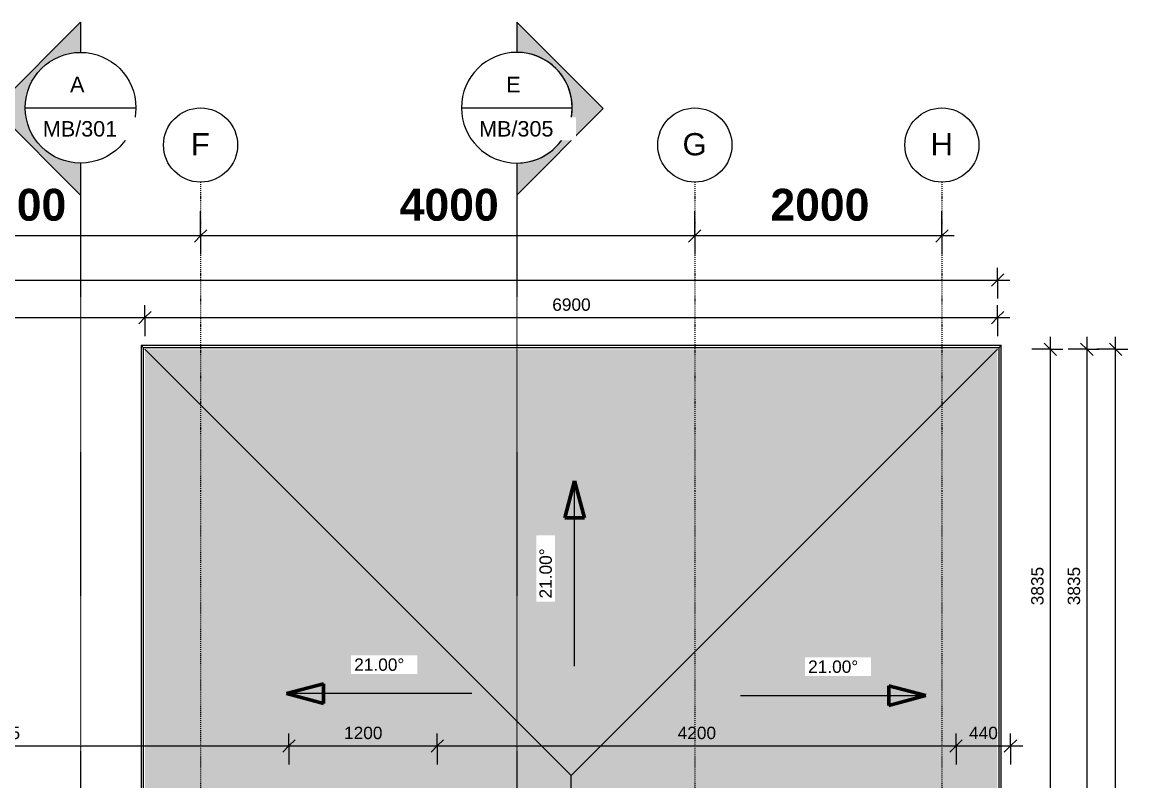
# Model space of a CAD drawing. Header units: millimetres. Extents: x -20313 to 13390, y -15775 to 12805.
# Drawn here: x 1185 to 10134, y 6666 to 12805 of the extents above; entities that cross this region are included whole.
import ezdxf

# ---------------------------------------------------------------- set-up
doc = ezdxf.new("R2010")
doc.units = ezdxf.units.MM
doc.linetypes.add('Dash dot', pattern=[15.875, 6.35, -4.7625, 0, -4.7625])
doc.linetypes.add('TD_Level Line', pattern=[8, 4, -2, 0, -2])
for name, color, linetype, lineweight in [('A-ANNO-DIMS', 211, 'Continuous', 9), ('A-ANNO-DIMS-100', 211, 'Continuous', 9), ('A-DETL-MBND', 5, 'Continuous', 5), ('A-ROOF', 132, 'Continuous', 5), ('A-ROOF-PATT', 132, 'Continuous', 5), ('G-ANNO-DIMS', 111, 'Continuous', 9), ('G-ANNO-SYMB', 111, 'Continuous', 9), ('S-GRID', 1, 'Continuous', 9), ('S-GRID-IDEN', 1, 'Continuous', 9)]:
    doc.layers.add(name, color=color, linetype=linetype, lineweight=lineweight)
doc.styles.add('Arial', font='arial.ttf', dxfattribs={"height": 125})
doc.styles.add('Arial_1', font='arial.ttf', dxfattribs={"height": 180})
doc.styles.add('Arial_3', font='arial.ttf', dxfattribs={"height": 100})
doc.styles.add('Arial_B', font='arialbd.ttf', dxfattribs={"height": 257.936508})
doc.dimstyles.new('Arial_1_0', dxfattribs={"dimscale": 304.8, "dimtxt": 102.02594, "dimasz": 0.328084, "dimexe": 0.328084, "dimexo": 0.0625, "dimgap": 0.082021, "dimtad": 1, "dimdec": 0, "dimzin": 0, "dimdsep": 46, "dimtxsty": 'Arial_3', "dimblk1": 'OBLIQUE', "dimblk2": 'OBLIQUE', "dimsah": 1, "dimcen": 0.09, "dimdle": 0.328084, "dimazin": 0, "dimtfac": 1, "dimtdec": 4, "dimtix": 1, "dimtmove": 0, "dimatfit": 3, "dimfxl": 0.492126, "dimfxlon": 1, "dimtvp": 1, "dimtolj": 1, "dimtzin": 0, "dimarcsym": 2})
doc.dimstyles.new('Arial_2_5', dxfattribs={"dimscale": 304.8, "dimtxt": 255.06485, "dimasz": 0.328084, "dimexe": 0.656168, "dimexo": 0.0625, "dimgap": 0.164042, "dimtad": 1, "dimdec": 0, "dimzin": 0, "dimdsep": 46, "dimtxsty": 'Arial_B', "dimblk1": 'OBLIQUE', "dimblk2": 'OBLIQUE', "dimsah": 1, "dimcen": 0.09, "dimdle": 0.328084, "dimazin": 0, "dimtfac": 1, "dimtdec": 4, "dimtix": 1, "dimtmove": 0, "dimatfit": 3, "dimfxl": 0.492126, "dimfxlon": 1, "dimtvp": 1, "dimtolj": 1, "dimtzin": 0, "dimarcsym": 2})

# ---------------------------------------------------------------- blocks, each defined once
blk = doc.blocks.new('PARAPET6 - PARAPET-1140840-01_First floor')
at = {"layer": 'A-DETL-MBND'}
for p, q in [((10254.1, -1812.5), (6405.6, -1939)), ((6406.3, -1958.1), (10235.6, -1832.2)), ((10463.1, -8751.4), (10235.6, -1832.2)), ((10482.9, -8769.9), (10254.1, -1812.5)), ((6503.8, -8881.6), (6494.1, -8585.3)), ((10463.1, -8751.4), (6503.8, -8881.6)), ((6504.4, -8900.7), (10482.9, -8769.9)), ((6504.4, -8900.7), (6503.8, -8881.6))]:
    blk.add_line(p, q, dxfattribs=at)
for points, knots in [([(10235.6, -1832.2), (10237.5, -1830.3), (10240.1, -1827.5), (10243.3, -1824.1), (10245.4, -1821.8), (10247.1, -1820), (10248.3, -1818.7), (10250, -1816.9), (10251.7, -1815), (10253.2, -1813.5), (10254.2, -1812.4), (10254.2, -1812.4), (10253.9, -1812.8)], [-1, -1, -1, -1, -0.9166667, -0.875, -0.8333333, -0.7916667, -0.7708333, -0.75, -0.6666667, -0.6111111, -0.5555556, -0.4444444, -0.4444444, -0.4444444, -0.4444444]), ([(10482.6, -8769.6), (10483, -8770), (10483, -8770), (10481.9, -8769), (10480.3, -8767.5), (10478.4, -8765.7), (10476.6, -8764), (10475.3, -8762.8), (10473.6, -8761.2), (10471.2, -8759), (10467.9, -8755.8), (10465.1, -8753.2), (10463.1, -8751.4)], [0.4444444, 0.4444444, 0.4444444, 0.4444444, 0.5555556, 0.6111111, 0.6666667, 0.75, 0.7708333, 0.7916667, 0.8333333, 0.875, 0.9166667, 1, 1, 1, 1])]:
    blk.add_open_spline(points, degree=3, knots=knots, dxfattribs=at)
blk = doc.blocks.new('Section - _-1243848-01_First floor')
at = {"layer": 'G-ANNO-SYMB'}
h = blk.add_hatch(color=256, dxfattribs=at)
edge = h.paths.add_edge_path()
edge.add_line((-12.925, 0), (-5.927, 6.998))
edge.add_line((-5.927, 6.998), (1.071, 0))
edge.add_line((1.071, 0), (-1.52, 0))
edge.add_arc((-6, 0), 4.48, 0, 180)
edge.add_line((-10.48, 0), (-12.925, 0))
for p, q in [((-5.927, 6.998), (-12.925, 0)), ((1.071, 0), (-5.927, 6.998)), ((-12.925, 0), (-10.48, 0)), ((-1.52, 0), (1.071, 0))]:
    blk.add_line(p, q, dxfattribs=at)
for start, end in [(360, 180), (0, 180), (180, 360)]:
    blk.add_arc((-6, 0), 4.48, start, end, dxfattribs=at)
blk = doc.blocks.new('Grid - _-182767-01_First floor')
at = {"layer": 'S-GRID-IDEN'}
blk.add_circle((0, 0), 3, dxfattribs=at)
blk = doc.blocks.new('DIMBLOCK5-01_First floor')
at = {"layer": 'A-ANNO-DIMS-100', "transparency": 16777216}
for p, q in [((6629, 11075.7), (6629, 11275.7)), ((8629, 11075.7), (8629, 11275.7)), ((6629, 11075.7), (6679, 11125.7)), ((8629, 11075.7), (8679, 11125.7)), ((6629, 11075.7), (6579, 11025.7)), ((8729, 11075.7), (6629, 11075.7)), ((6629, 11075.7), (6629, 10925.7)), ((8629, 11075.7), (8579, 11025.7)), ((8629, 11075.7), (8629, 10925.7))]:
    blk.add_line(p, q, dxfattribs=at)
at = {"layer": 'A-ANNO-DIMS-100', "color": 0, "transparency": 16777216, "insert": (7240.4, 11456.5), "char_height": 257.94, "width": 932.809, "attachment_point": 1, "line_spacing_factor": 0.941778, "style": 'Arial_B'}
blk.add_mtext('2000', dxfattribs=at)
blk = doc.blocks.new('_Oblique')
at = {"color": 0, "linetype": 'ByBlock', "lineweight": -2}
blk.add_line((-0.5, -0.5), (0.5, 0.5), dxfattribs=at)
blk = doc.blocks.new('DIMBLOCK6-01_First floor')
at = {"layer": 'A-ANNO-DIMS-100', "transparency": 16777216}
for p, q in [((2629, 11075.7), (2629, 11275.7)), ((6629, 11075.7), (6629, 11275.7)), ((2629, 11075.7), (2679, 11125.7)), ((6629, 11075.7), (6679, 11125.7)), ((2629, 11075.7), (2579, 11025.7)), ((6629, 11075.7), (2629, 11075.7)), ((2629, 11075.7), (2629, 10925.7)), ((6629, 11075.7), (6579, 11025.7)), ((6629, 11075.7), (6629, 10925.7))]:
    blk.add_line(p, q, dxfattribs=at)
at = {"layer": 'A-ANNO-DIMS-100', "color": 0, "transparency": 16777216, "insert": (4240.4, 11456.5), "char_height": 257.94, "width": 932.809, "attachment_point": 1, "line_spacing_factor": 0.941778, "style": 'Arial_B'}
blk.add_mtext('4000', dxfattribs=at)
blk = doc.blocks.new('DIMBLOCK7-01_First floor')
at = {"layer": 'A-ANNO-DIMS-100', "transparency": 16777216}
for p, q in [((-371, 11075.7), (-371, 11275.7)), ((2629, 11075.7), (2629, 11275.7)), ((-371, 11075.7), (-321, 11125.7)), ((2629, 11075.7), (2679, 11125.7)), ((-371, 11075.7), (-421, 11025.7)), ((2629, 11075.7), (-371, 11075.7)), ((-371, 11075.7), (-371, 10925.7)), ((2629, 11075.7), (2579, 11025.7)), ((2629, 11075.7), (2629, 10925.7))]:
    blk.add_line(p, q, dxfattribs=at)
at = {"layer": 'A-ANNO-DIMS-100', "color": 0, "transparency": 16777216, "insert": (740.4, 11456.5), "char_height": 257.94, "width": 932.809, "attachment_point": 1, "line_spacing_factor": 0.941778, "style": 'Arial_B'}
blk.add_mtext('3000', dxfattribs=at)
blk = doc.blocks.new('DIMBLOCK27-01_First floor')
at = {"layer": 'A-ANNO-DIMS-100', "transparency": 16777216}
for p, q in [((-12586, 10414.9), (-12586, 10514.9)), ((2179, 10414.9), (2179, 10514.9)), ((-12586, 10414.9), (-12636, 10364.9)), ((-12586, 10414.9), (-12536, 10464.9)), ((-12586, 10414.9), (2179, 10414.9)), ((-12586, 10414.9), (-12586, 10264.9)), ((2179, 10414.9), (2129, 10364.9)), ((2179, 10414.9), (2229, 10464.9)), ((2179, 10414.9), (2179, 10264.9))]:
    blk.add_line(p, q, dxfattribs=at)
at = {"layer": 'A-ANNO-DIMS-100', "color": 0, "transparency": 16777216, "insert": (-5395.8, 10569.7), "char_height": 100, "width": 461.471, "attachment_point": 1, "line_spacing_factor": 0.941778, "style": 'Arial_3'}
blk.add_mtext('14765', dxfattribs=at)
blk = doc.blocks.new('DIMBLOCK28-01_First floor')
at = {"layer": 'A-ANNO-DIMS-100', "transparency": 16777216}
for p, q in [((2179, 10414.9), (2179, 10514.9)), ((9079, 10414.9), (9079, 10514.9)), ((2179, 10414.9), (2129, 10364.9)), ((2179, 10414.9), (2229, 10464.9)), ((2179, 10414.9), (9179, 10414.9)), ((2179, 10414.9), (2179, 10264.9)), ((9079, 10414.9), (9029, 10364.9)), ((9079, 10414.9), (9129, 10464.9)), ((9079, 10414.9), (9079, 10264.9))]:
    blk.add_line(p, q, dxfattribs=at)
at = {"layer": 'A-ANNO-DIMS-100', "color": 0, "transparency": 16777216, "insert": (5475.2, 10569.7), "char_height": 100, "width": 369.177, "attachment_point": 1, "line_spacing_factor": 0.941778, "style": 'Arial_3'}
blk.add_mtext('6900', dxfattribs=at)
blk = doc.blocks.new('DIMBLOCK29-01_First floor')
at = {"layer": 'A-ANNO-DIMS-100', "transparency": 16777216}
for p, q in [((-16876, 10718.3), (-16876, 10818.3)), ((-16876, 10718.3), (-16826, 10768.3)), ((9079, 10718.3), (9079, 10818.3)), ((9079, 10718.3), (9129, 10768.3)), ((-16976, 10718.3), (9179, 10718.3)), ((-16876, 10718.3), (-16926, 10668.3)), ((-16876, 10718.3), (-16876, 10568.3)), ((9079, 10718.3), (9029, 10668.3)), ((9079, 10718.3), (9079, 10568.3))]:
    blk.add_line(p, q, dxfattribs=at)
at = {"layer": 'A-ANNO-DIMS-100', "color": 0, "transparency": 16777216, "insert": (-4090.8, 10873.1), "char_height": 100, "width": 461.471, "attachment_point": 1, "line_spacing_factor": 0.941778, "style": 'Arial_3'}
blk.add_mtext('25955', dxfattribs=at)
blk = doc.blocks.new('DIMBLOCK37-01_First floor')
at = {"layer": 'A-ANNO-DIMS-100', "transparency": 16777216}
for p, q in [((-1321, 6949.5), (-1321, 7049.5)), ((-1321, 6949.5), (-1271, 6999.5)), ((3344, 6949.5), (3344, 7049.5)), ((3344, 6949.5), (3394, 6999.5)), ((-1321, 6949.5), (-1371, 6899.5)), ((-1321, 6949.5), (3344, 6949.5)), ((-1321, 6949.5), (-1321, 6799.5)), ((3344, 6949.5), (3294, 6899.5)), ((3344, 6949.5), (3344, 6799.5))]:
    blk.add_line(p, q, dxfattribs=at)
at = {"layer": 'A-ANNO-DIMS-100', "color": 0, "transparency": 16777216, "insert": (857.7, 7104.3), "char_height": 100, "width": 369.177, "attachment_point": 1, "line_spacing_factor": 0.941778, "style": 'Arial_3'}
blk.add_mtext('4665', dxfattribs=at)
blk = doc.blocks.new('DIMBLOCK38-01_First floor')
at = {"layer": 'A-ANNO-DIMS-100', "transparency": 16777216}
for p, q in [((3344, 6949.5), (3344, 7049.5)), ((3344, 6949.5), (3394, 6999.5)), ((4544, 6949.5), (4544, 7049.5)), ((4544, 6949.5), (4594, 6999.5)), ((3344, 6949.5), (3294, 6899.5)), ((3344, 6949.5), (4544, 6949.5)), ((3344, 6949.5), (3344, 6799.5)), ((4544, 6949.5), (4494, 6899.5)), ((4544, 6949.5), (4544, 6799.5))]:
    blk.add_line(p, q, dxfattribs=at)
at = {"layer": 'A-ANNO-DIMS-100', "color": 0, "transparency": 16777216, "insert": (3790.2, 7104.3), "char_height": 100, "width": 369.177, "attachment_point": 1, "line_spacing_factor": 0.941778, "style": 'Arial_3'}
blk.add_mtext('1200', dxfattribs=at)
blk = doc.blocks.new('DIMBLOCK39-01_First floor')
at = {"layer": 'A-ANNO-DIMS-100', "transparency": 16777216}
for p, q in [((4544, 6949.5), (4544, 7049.5)), ((4544, 6949.5), (4594, 6999.5)), ((8744, 6949.5), (8744, 7049.5)), ((8744, 6949.5), (8794, 6999.5)), ((4544, 6949.5), (4494, 6899.5)), ((4544, 6949.5), (8744, 6949.5)), ((4544, 6949.5), (4544, 6799.5)), ((8744, 6949.5), (8694, 6899.5)), ((8744, 6949.5), (8744, 6799.5))]:
    blk.add_line(p, q, dxfattribs=at)
at = {"layer": 'A-ANNO-DIMS-100', "color": 0, "transparency": 16777216, "insert": (6490.2, 7104.3), "char_height": 100, "width": 369.177, "attachment_point": 1, "line_spacing_factor": 0.941778, "style": 'Arial_3'}
blk.add_mtext('4200', dxfattribs=at)
blk = doc.blocks.new('DIMBLOCK40-01_First floor')
at = {"layer": 'A-ANNO-DIMS-100', "transparency": 16777216}
for p, q in [((8744, 6949.5), (8744, 7049.5)), ((8744, 6949.5), (8794, 6999.5)), ((9184, 6949.5), (9184, 7049.5)), ((9184, 6949.5), (9234, 6999.5)), ((8744, 6949.5), (8694, 6899.5)), ((8744, 6949.5), (9284, 6949.5)), ((8744, 6949.5), (8744, 6799.5)), ((9184, 6949.5), (9134, 6899.5)), ((9184, 6949.5), (9184, 6799.5))]:
    blk.add_line(p, q, dxfattribs=at)
at = {"layer": 'A-ANNO-DIMS-100', "color": 0, "transparency": 16777216, "insert": (8848.7, 7104.3), "char_height": 100, "width": 276.883, "attachment_point": 1, "line_spacing_factor": 0.941778, "style": 'Arial_3'}
blk.add_mtext('440', dxfattribs=at)
blk = doc.blocks.new('DIMBLOCK53-01_First floor')
at = {"layer": 'A-ANNO-DIMS-100', "transparency": 16777216}
for p, q in [((9506.2, 10158.5), (9456.2, 10208.5)), ((9506.2, 10258.5), (9506.2, 6323.5)), ((9506.2, 10158.5), (9356.2, 10158.5)), ((9506.2, 10158.5), (9556.2, 10108.5)), ((9506.2, 10158.5), (9606.2, 10158.5)), ((9506.2, 6323.5), (9456.2, 6373.5)), ((9506.2, 6323.5), (9356.2, 6323.5)), ((9506.2, 6323.5), (9556.2, 6273.5)), ((9506.2, 6323.5), (9606.2, 6323.5))]:
    blk.add_line(p, q, dxfattribs=at)
at = {"layer": 'A-ANNO-DIMS-100', "color": 0, "transparency": 16777216, "insert": (9351.3, 8087.1), "char_height": 100, "width": 369.177, "attachment_point": 1, "rotation": 90, "line_spacing_factor": 0.941778, "style": 'Arial_3'}
blk.add_mtext('3835', dxfattribs=at)
blk = doc.blocks.new('DIMBLOCK65-01_First floor')
at = {"layer": 'A-ANNO-DIMS-100', "transparency": 16777216}
for p, q in [((9801.7, 10158.5), (9751.7, 10208.5)), ((9801.7, 10258.5), (9801.7, 6323.5)), ((9801.7, 10158.5), (9651.7, 10158.5)), ((9801.7, 10158.5), (9851.7, 10108.5)), ((9801.7, 10158.5), (9901.7, 10158.5)), ((9801.7, 6323.5), (9751.7, 6373.5)), ((9801.7, 6323.5), (9651.7, 6323.5)), ((9801.7, 6323.5), (9851.7, 6273.5)), ((9801.7, 6323.5), (9901.7, 6323.5))]:
    blk.add_line(p, q, dxfattribs=at)
at = {"layer": 'A-ANNO-DIMS-100', "color": 0, "transparency": 16777216, "insert": (9646.9, 8087.1), "char_height": 100, "width": 369.177, "attachment_point": 1, "rotation": 90, "line_spacing_factor": 0.941778, "style": 'Arial_3'}
blk.add_mtext('3835', dxfattribs=at)
blk = doc.blocks.new('DIMBLOCK85-01_First floor')
at = {"layer": 'A-ANNO-DIMS-100', "transparency": 16777216}
for p, q in [((10034, 10158.5), (9984, 10208.5)), ((10034, -13606.5), (10034, 10258.5)), ((10034, 10158.5), (9884, 10158.5)), ((10034, 10158.5), (10084, 10108.5)), ((10034, 10158.5), (10134, 10158.5)), ((10034, -13506.5), (9884, -13506.5)), ((10034, -13506.5), (9984, -13456.5)), ((10034, -13506.5), (10084, -13556.5)), ((10034, -13506.5), (10134, -13506.5))]:
    blk.add_line(p, q, dxfattribs=at)
at = {"layer": 'A-ANNO-DIMS-100', "color": 0, "transparency": 16777216, "insert": (9879.2, -1866.3), "char_height": 100, "width": 461.471, "attachment_point": 1, "rotation": 90, "line_spacing_factor": 0.941778, "style": 'Arial_3'}
blk.add_mtext('23665', dxfattribs=at)

msp = doc.modelspace()

# ---------------------------------------------------------------- hatches: boundary and pattern name
at = {"layer": 'A-ROOF-PATT'}
h = msp.add_hatch(dxfattribs=at)
h.set_pattern_fill('FP_14', color=256, style=0, pattern_type=2)
h.set_pattern_definition([(185.321, (604.74, -116.84), (1422.777465, 126.991261), [109.552, -2629.24]), (90, (495.66, -127), (-118.565, 127), [10.16, -116.84]), (270, (486.18, 0), (118.565, -127), [35.56, -91.44]), (0, (486.18, -35.56), (118.565, 127), [11.856, -106.708]), (180, (498.03, -116.84), (-118.565, -127), [11.856, -106.708]), (270, (486.18, -116.84), (118.565, -127), [10.16, -116.84]), (270, (495.66, 0), (118.565, -127), [25.4, -101.6]), (354.679, (495.66, -25.4), (1422.777465, -126.991261), [109.552, -2629.24]), (320.782, (501.589, -25.4), (-2015.6072356, 1650.990985), [32.138, -3181.648]), (287.286, (526.487, -45.72), (118.566, -253.99939), [31.922, -367.1]), (252.714, (535.973, -76.2), (118.566, 253.99939), [31.922, -367.1]), (219.218, (526.487, -106.68), (-2015.6072356, -1650.990985), [32.138, -3181.648]), (288.981, (518.188, -52.07), (-474.2663295, 1396.997354), [25.517, -2526.225]), (251.019, (526.487, -76.2), (-474.2663295, -1396.997354), [25.517, -2526.225]), (219.321, (518.188, -100.33), (-1541.347746, -1269.9923843), [26.055, -2579.41]), (320.679, (498.032, -35.56), (-1541.347746, 1269.9923843), [26.055, -2579.41])])
h.paths.add_polyline_path([(2179.9, 6338.5), (3046.4, 6338.5), (3046.4, 6536), (4841.7, 6536), (4841.7, 6338.5), (5629, 6338.5), (5629, 6708.5), (2179.9, 10157.6), (2179.9, 6448.5)])
h = msp.add_hatch(dxfattribs=at)
h.set_pattern_fill('FP_15', color=256, style=0, pattern_type=2)
h.set_pattern_definition([(95.321, (-116.84, 979.734), (126.991261, -1422.7774649), [109.552, -2629.24]), (0, (-127, 1088.81), (127, 118.565), [10.16, -116.84]), (180, (0, 1098.3), (-127, -118.565), [35.56, -91.44]), (270, (-35.56, 1098.3), (127, -118.565), [11.856, -106.708]), (90, (-116.84, 1086.44), (-127, 118.565), [11.856, -106.708]), (180, (-116.84, 1098.3), (-127, -118.565), [10.16, -116.84]), (180, (0, 1088.81), (-127, -118.565), [25.4, -101.6]), (264.679, (-25.4, 1088.814), (-126.991261, -1422.777465), [109.552, -2629.24]), (230.782, (-25.4, 1082.886), (1650.990985, 2015.6072356), [32.138, -3181.648]), (197.286, (-45.72, 1057.987), (-253.99939, -118.566), [31.922, -367.1]), (162.714, (-76.2, 1048.502), (253.99939, -118.566), [31.922, -367.1]), (129.218, (-106.68, 1057.987), (-1650.990985, 2015.6072356), [32.138, -3181.648]), (198.981, (-52.07, 1066.287), (1396.9973541, 474.2663295), [25.517, -2526.225]), (161.019, (-76.2, 1057.987), (-1396.9973541, 474.2663295), [25.517, -2526.225]), (129.321, (-100.33, 1066.287), (-1269.9923843, 1541.3477461), [26.055, -2579.41]), (230.679, (-35.56, 1086.443), (1269.9923843, 1541.3477461), [26.055, -2579.41])])
h.paths.add_polyline_path([(5629, 6708.5), (9078.2, 10157.6), (2179.9, 10157.6), (5315, 7022.5)])
h = msp.add_hatch(dxfattribs=at)
h.set_pattern_fill('FP_16', color=256, style=0, pattern_type=2)
h.set_pattern_definition([(5.321, (841.104, 116.84), (-1422.7774649, -126.991261), [109.552, -2629.24]), (270, (950.18, 127), (118.565, -127), [10.16, -116.84]), (90, (959.67, 0), (-118.565, 127), [35.56, -91.44]), (180, (959.67, 35.56), (-118.565, -127), [11.856, -106.708]), (0, (947.81, 116.84), (118.565, 127), [11.856, -106.708]), (90, (959.67, 116.84), (-118.565, 127), [10.16, -116.84]), (90, (950.18, 0), (-118.565, 127), [25.4, -101.6]), (174.679, (950.184, 25.4), (-1422.7774649, 126.991261), [109.552, -2629.24]), (140.782, (944.255, 25.4), (2015.6072356, -1650.990985), [32.138, -3181.648]), (107.286, (919.357, 45.72), (-118.566, 253.99939), [31.922, -367.1]), (72.714, (909.87, 76.2), (-118.566, -253.99939), [31.922, -367.1]), (39.218, (919.357, 106.68), (2015.6072356, 1650.990985), [32.138, -3181.648]), (108.981, (927.656, 52.07), (474.2663295, -1396.9973541), [25.517, -2526.225]), (71.019, (919.357, 76.2), (474.2663295, 1396.9973541), [25.517, -2526.225]), (39.321, (927.656, 100.33), (1541.3477461, 1269.9923843), [26.055, -2579.41]), (140.679, (947.812, 35.56), (1541.3477461, -1269.9923843), [26.055, -2579.41])])
h.paths.add_polyline_path([(9078.2, 6323.5), (9078.2, 10157.6), (5629, 6708.5), (5629, 6338.5), (8244, 6338.5), (8244, 6373.5), (8794, 6373.5), (8794, 6323.5), (8921, 6323.5)])
at = {"layer": 'G-ANNO-DIMS', "lineweight": 50}
for points in [[(5656.2, 9094), (5575.9, 8794), (5736.6, 8794)], [(3324.5, 7372.2), (3624.5, 7291.8), (3624.5, 7452.5)], [(8498.3, 7355.7), (8198.3, 7436.1), (8198.3, 7275.3)]]:
    msp.add_hatch(color=256, dxfattribs=at).paths.add_polyline_path(points)

# ---------------------------------------------------------------- linework, layer by layer
at = {"layer": 'A-ROOF'}
for p, q in [((5629, 6708.5), (2179, 10158.5)), ((5629, 6708.5), (9079, 10158.5)), ((5629, 6338.5), (5629, 6708.5))]:
    msp.add_line(p, q, dxfattribs=at)
at = {"layer": 'G-ANNO-DIMS', "lineweight": 50}
for p, q in [((5656.2, 9094), (5575.9, 8794)), ((5736.6, 8794), (5656.2, 9094)), ((5575.9, 8794), (5736.6, 8794)), ((3624.5, 7452.5), (3324.5, 7372.2)), ((3624.5, 7291.8), (3624.5, 7452.5)), ((8498.3, 7355.7), (8198.3, 7436.1)), ((8198.3, 7436.1), (8198.3, 7275.3)), ((3324.5, 7372.2), (3624.5, 7291.8)), ((8198.3, 7275.3), (8498.3, 7355.7))]:
    msp.add_line(p, q, dxfattribs=at)
at = {"layer": 'G-ANNO-DIMS'}
for p, q in [((5656.2, 7594), (5656.2, 9094)), ((4824.5, 7372.2), (3324.5, 7372.2)), ((6998.3, 7355.7), (8498.3, 7355.7))]:
    msp.add_line(p, q, dxfattribs=at)
at = {"layer": 'G-ANNO-SYMB'}
for p, q in [((1209.8, 12112.7), (2105.8, 12112.7)), ((4740.5, 12112.7), (5636.5, 12112.7))]:
    msp.add_line(p, q, dxfattribs=at)
at = {"layer": 'G-ANNO-SYMB', "linetype": 'TD_Level Line', "lineweight": 18}
for p, q in [((1657.8, 11512.7), (1657.8, -14482.8)), ((5188.5, 11512.7), (5188.5, -14482.8))]:
    msp.add_line(p, q, dxfattribs=at)
at = {"layer": 'S-GRID', "linetype": 'Dash dot', "lineweight": 18}
for p, q in [((2629, 11510.6), (2629, 9010.6)), ((6629, 11510.6), (6629, 9010.6)), ((8629, 11510.6), (8629, 9010.6)), ((2629, 9010.6), (2629, -11991.6)), ((6629, 9010.6), (6629, -11991.6)), ((8629, 9010.6), (8629, -11991.6))]:
    msp.add_line(p, q, dxfattribs=at)

# ---------------------------------------------------------------- block references
at = {"layer": 'A-DETL-MBND', "rotation": 88.11700695989701}
msp.add_blockref('PARAPET6 - PARAPET-1140840-01_First floor', (0, 0), dxfattribs=at)
at = {"layer": 'G-ANNO-SYMB', "extrusion": (0, 0, -1), "xscale": 99.99999999999994, "yscale": 99.99999999999994, "zscale": 99.99999999999994, "rotation": 270.0000000000003}
msp.add_blockref('Section - _-1243848-01_First floor', (-1657.8, 11512.7), dxfattribs=at)
at = {"layer": 'G-ANNO-SYMB', "xscale": 99.99999999999994, "yscale": 99.99999999999994, "zscale": 99.99999999999994, "rotation": 269.9999999999995}
msp.add_blockref('Section - _-1243848-01_First floor', (5188.5, 11512.7), dxfattribs=at)
at = {"layer": 'S-GRID-IDEN', "rotation": 180}
for p, xscale, yscale, zscale in [((2629, 11810.6), 99.99999999999994, 99.99999999999994, 99.99999999999994), ((6629, 11810.6), 99.99999999999993, 99.99999999999993, 99.99999999999993), ((8629, 11810.6), 99.99999999999993, 99.99999999999993, 99.99999999999993)]:
    msp.add_blockref('Grid - _-182767-01_First floor', p, dxfattribs=dict(at, xscale=xscale, yscale=yscale, zscale=zscale))

# ---------------------------------------------------------------- dimensions: what is measured, and where the dimension line sits
at = {"layer": 'A-ANNO-DIMS'}
for base, p1, p2, dimstyle, override, picture, middle in [((-371, 11075.7), (2629, 10925.7), (-371, 10925.7), 'Arial_2_5', {"dimpost": '<>', "dimfxl": 3000}, 'DIMBLOCK7-01_First floor', (1129, 11257.4)), ((2629, 11075.7), (6629, 10925.7), (2629, 10925.7), 'Arial_2_5', {"dimpost": '<>', "dimfxl": 4000}, 'DIMBLOCK6-01_First floor', (4629, 11257.4)), ((6629, 11075.7), (8629, 10925.7), (6629, 10925.7), 'Arial_2_5', {"dimpost": '<>', "dimfxl": 2000}, 'DIMBLOCK5-01_First floor', (7629, 11257.4)), ((9079, 10718.3), (-16876, 10568.3), (9079, 10568.3), 'Arial_1_0', {"dimpost": '<>', "dimfxl": 25955}, 'DIMBLOCK29-01_First floor', (-3898.5, 10794.3)), ((2179, 10414.9), (-12586, 10264.9), (2179, 10264.9), 'Arial_1_0', {"dimpost": '<>', "dimfxl": 14765}, 'DIMBLOCK27-01_First floor', (-5203.5, 10491)), ((9079, 10414.9), (2179, 10264.9), (9079, 10264.9), 'Arial_1_0', {"dimpost": '<>', "dimfxl": 6900}, 'DIMBLOCK28-01_First floor', (5629, 10491)), ((3344, 6949.5), (-1321, 6799.5), (3344, 6799.5), 'Arial_1_0', {"dimpost": '<>', "dimfxl": 4665}, 'DIMBLOCK37-01_First floor', (1011.5, 7025.6)), ((4544, 6949.5), (3344, 6799.5), (4544, 6799.5), 'Arial_1_0', {"dimpost": '<>', "dimfxl": 1200}, 'DIMBLOCK38-01_First floor', (3944, 7025.6)), ((8744, 6949.5), (4544, 6799.5), (8744, 6799.5), 'Arial_1_0', {"dimpost": '<>', "dimfxl": 4200}, 'DIMBLOCK39-01_First floor', (6644, 7025.6)), ((9184, 6949.5), (8744, 6799.5), (9184, 6799.5), 'Arial_1_0', {"dimpost": '<>', "dimfxl": 440}, 'DIMBLOCK40-01_First floor', (8964, 7025.6))]:
    dim = msp.add_linear_dim(base=base, p1=p1, p2=p2, dimstyle=dimstyle, override=override, dxfattribs=at)
    dim.commit()
    dim.dimension.update_dxf_attribs({"geometry": picture, "text_midpoint": middle})
for base, p1, p2, override, picture, middle in [((9506.2, 6323.5), (9356.2, 10158.5), (9356.2, 6323.5), {"dimpost": '<>', "dimfxl": 3835}, 'DIMBLOCK53-01_First floor', (9430.1, 8241)), ((9801.7, 6323.5), (9651.7, 10158.5), (9651.7, 6323.5), {"dimpost": '<>', "dimfxl": 3835}, 'DIMBLOCK65-01_First floor', (9725.6, 8241)), ((10034, 10158.5), (9884, -13506.5), (9884, 10158.5), {"dimpost": '<>', "dimfxl": 23665}, 'DIMBLOCK85-01_First floor', (9957.9, -1674))]:
    dim = msp.add_linear_dim(base=base, p1=p1, p2=p2, angle=90, dimstyle='Arial_1_0', override=override, dxfattribs=at)
    dim.commit()
    dim.dimension.update_dxf_attribs({"geometry": picture, "text_midpoint": middle})

# ---------------------------------------------------------------- next in the draw order: texts
at = {"layer": 'G-ANNO-DIMS', "insert": (5371.7, 8142), "char_height": 100, "width": 484.823, "attachment_point": 1, "rotation": 90, "line_spacing_factor": 0.941778, "style": 'Arial_3', "bg_fill": 3, "box_fill_scale": 1.25, "bg_fill_color": 256, "bg_fill_true_color": 13158600, "bg_fill_transparency": 0}
msp.add_mtext('21.00°', dxfattribs=at)
at = {"layer": 'G-ANNO-DIMS', "char_height": 100, "width": 484.823, "attachment_point": 1, "line_spacing_factor": 0.941778, "style": 'Arial_3', "bg_fill": 3, "box_fill_scale": 1.25, "bg_fill_color": 256, "bg_fill_true_color": 13158600, "bg_fill_transparency": 0}
for insert in [(3872.5, 7656.7), (7546.2, 7640.2)]:
    msp.add_mtext('21.00°', dxfattribs=dict(at, insert=insert))
at = {"layer": 'G-ANNO-SYMB', "char_height": 125, "attachment_point": 1, "style": 'Arial', "bg_fill": 3, "box_fill_scale": 1.25, "bg_fill_color": 256, "bg_fill_true_color": 13158600, "bg_fill_transparency": 0}
for s, insert, width in [('A', (1572.7, 12362.8), 144.304), ('E', (5103.4, 12362.8), 144.304), ('MB/301', (1352.4, 12004.6), 753.586), ('MB/305', (4883.1, 12004.6), 753.586)]:
    msp.add_mtext(s, dxfattribs=dict(at, insert=insert, width=width))
at = {"layer": 'S-GRID-IDEN', "char_height": 180, "attachment_point": 1, "style": 'Arial_1', "bg_fill": 3, "box_fill_scale": 1.25, "bg_fill_color": 256, "bg_fill_true_color": 13158600, "bg_fill_transparency": 0}
for s, insert, width in [('F', (2549.6, 11907.3), 184.388), ('G', (6529.6, 11907.3), 232.489), ('H', (8536.6, 11907.3), 216.456)]:
    msp.add_mtext(s, dxfattribs=dict(at, insert=insert, width=width))

doc.saveas('drawing.dxf')
